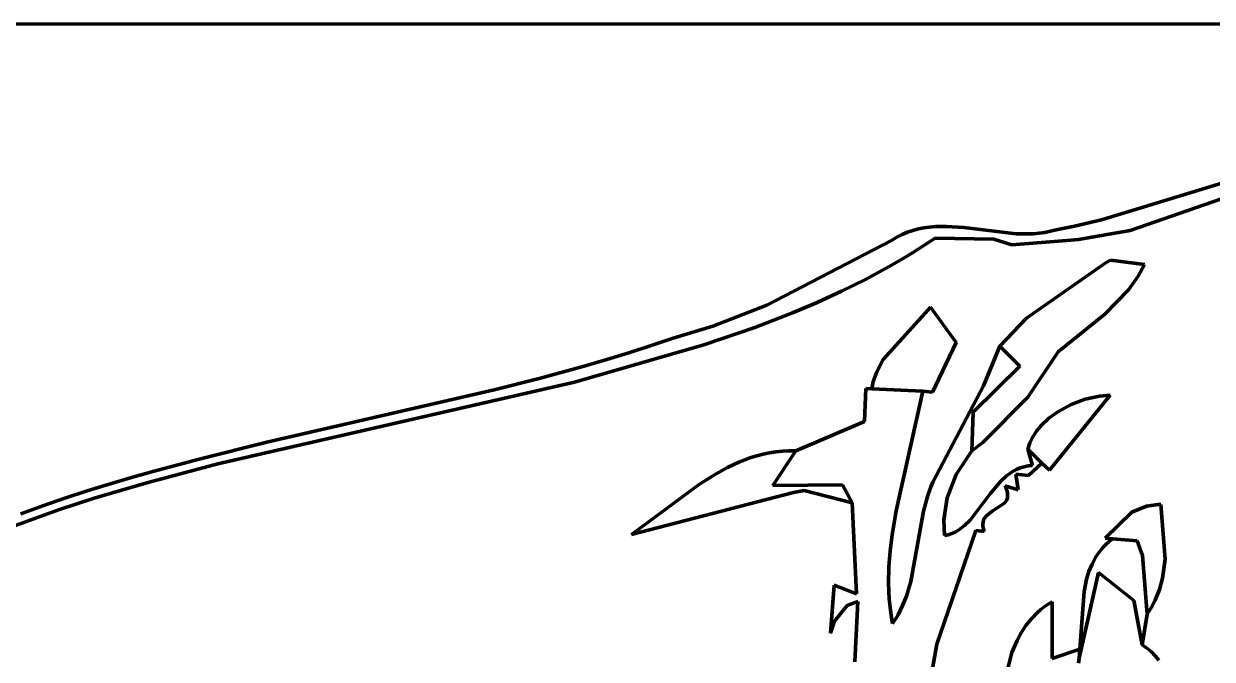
# Model space of a CAD drawing. Header units: millimetres. Extents: x 0 to 8.3, y 0 to 12.4.
# Drawn here: x 5.048 to 6.559, y 11.553 to 12.361 of the extents above; entities that cross this region are included whole.
import ezdxf

# ---------------------------------------------------------------- set-up
doc = ezdxf.new("R2010")
doc.units = ezdxf.units.MM
for name, color, linetype, lineweight in [('color#131313ff', 7, 'CONTINUOUS', 100), ('color#7c7c7cff', 7, 'CONTINUOUS', 100), ('color#c5c5c5ff', 7, 'CONTINUOUS', 100), ('color#ffffffff', 7, 'CONTINUOUS', 100)]:
    doc.layers.add(name, color=color, linetype=linetype, lineweight=lineweight)

msp = doc.modelspace()

# ---------------------------------------------------------------- linework, layer by layer
at = {"layer": 'color#131313ff'}
for p, q in [((6.4186, 12.1115), (6.5771, 12.1599)), ((6.5811, 12.1417), (6.4549, 12.098)), ((6.3841, 12.1034), (6.4186, 12.1115)), ((6.1648, 12.093), (6.1717, 12.0959)), ((6.1717, 12.0959), (6.1787, 12.0982)), ((6.1787, 12.0982), (6.1857, 12.1001)), ((6.1857, 12.1001), (6.1927, 12.1015)), ((6.1927, 12.1015), (6.1999, 12.1024)), ((6.1999, 12.1024), (6.207, 12.103)), ((6.207, 12.103), (6.2215, 12.1032)), ((6.2215, 12.1032), (6.2435, 12.1017)), ((6.2435, 12.1017), (6.31, 12.094)), ((6.3393, 12.0947), (6.3465, 12.0957)), ((6.3465, 12.0957), (6.3536, 12.0972)), ((6.3536, 12.0972), (6.3607, 12.0991)), ((6.3607, 12.0991), (6.3841, 12.1034)), ((6.4549, 12.098), (6.3892, 12.0866)), ((5.9927, 12.0031), (6.1513, 12.0854)), ((6.1513, 12.0854), (6.158, 12.0895)), ((6.158, 12.0895), (6.1648, 12.093)), ((6.207, 12.0882), (6.1926, 12.0788)), ((6.2817, 12.0869), (6.207, 12.0882)), ((6.3044, 12.0797), (6.2817, 12.0869)), ((6.3744, 12.0852), (6.3044, 12.0797)), ((6.31, 12.094), (6.3247, 12.0937)), ((6.3247, 12.0937), (6.332, 12.094)), ((6.332, 12.094), (6.3393, 12.0947)), ((6.3892, 12.0866), (6.3744, 12.0852)), ((6.1781, 12.0696), (6.1634, 12.0607)), ((6.1926, 12.0788), (6.1781, 12.0696)), ((6.1486, 12.0522), (6.1185, 12.0359)), ((6.1634, 12.0607), (6.1486, 12.0522)), ((6.1185, 12.0359), (6.0879, 12.0207)), ((6.0879, 12.0207), (6.0569, 12.0065)), ((6.0569, 12.0065), (6.0254, 11.9932)), ((5.9242, 11.9764), (5.9927, 12.0031)), ((6.0254, 11.9932), (5.9775, 11.9747)), ((5.8738, 11.9611), (5.9242, 11.9764)), ((5.9775, 11.9747), (5.9127, 11.9526)), ((5.8457, 11.9516), (5.8738, 11.9611)), ((5.9127, 11.9526), (5.7483, 11.9053)), ((5.8174, 11.9426), (5.8457, 11.9516)), ((6.2683, 11.9005), (6.2892, 11.9511)), ((6.2892, 11.9511), (6.3146, 11.9254)), ((5.7606, 11.9257), (5.7891, 11.934)), ((5.7891, 11.934), (5.8174, 11.9426)), ((5.7034, 11.91), (5.7606, 11.9257)), ((6.3146, 11.9254), (6.2554, 11.8668)), ((5.7483, 11.9053), (5.2943, 11.8011)), ((5.646, 11.8954), (5.7034, 11.91)), ((6.2039, 11.7779), (6.2683, 11.9005)), ((5.3569, 11.8286), (5.646, 11.8954)), ((6.1171, 11.855), (6.1188, 11.8971)), ((6.1188, 11.8971), (6.1263, 11.8968)), ((6.1263, 11.8968), (6.1913, 11.8935)), ((6.1913, 11.8935), (6.1575, 11.7416)), ((6.0299, 11.8179), (6.1171, 11.855)), ((6.2554, 11.8668), (6.2538, 11.8177)), ((5.2706, 11.8073), (5.3569, 11.8286)), ((6.0005, 11.7735), (6.0299, 11.8179)), ((6.2538, 11.8177), (6.2336, 11.7878)), ((6.3308, 11.7991), (6.3248, 11.82)), ((6.3248, 11.82), (6.3428, 11.8022)), ((5.2943, 11.8011), (5.2043, 11.7772)), ((5.2133, 11.792), (5.2706, 11.8073)), ((6.306, 11.7917), (6.3104, 11.7941)), ((6.3104, 11.7941), (6.3151, 11.796)), ((6.3151, 11.796), (6.32, 11.7975)), ((6.32, 11.7975), (6.3253, 11.7985)), ((6.3253, 11.7985), (6.3308, 11.7991)), ((6.3428, 11.8022), (6.3259, 11.7865)), ((5.1564, 11.7755), (5.1848, 11.7839)), ((5.1848, 11.7839), (5.2133, 11.792)), ((6.2014, 11.7719), (6.2039, 11.7779)), ((6.2336, 11.7878), (6.2221, 11.7578)), ((6.2768, 11.7629), (6.2903, 11.7791)), ((6.2903, 11.7791), (6.2978, 11.786)), ((6.2978, 11.786), (6.3018, 11.789)), ((6.3018, 11.789), (6.306, 11.7917)), ((6.3259, 11.7865), (6.3094, 11.7882)), ((6.3094, 11.7882), (6.3125, 11.7683)), ((5.0999, 11.7575), (5.1281, 11.7667)), ((5.1281, 11.7667), (5.1564, 11.7755)), ((5.2043, 11.7772), (5.1373, 11.7574)), ((6.0892, 11.7745), (6.0005, 11.7735)), ((6.1013, 11.7517), (6.0892, 11.7745)), ((6.1972, 11.7596), (6.2014, 11.7719)), ((6.2513, 11.7295), (6.2768, 11.7629)), ((6.3125, 11.7683), (6.2959, 11.7732)), ((6.2959, 11.7732), (6.2974, 11.7697)), ((6.2974, 11.7697), (6.2984, 11.7665)), ((6.2984, 11.7665), (6.299, 11.7636)), ((6.299, 11.7636), (6.2991, 11.761)), ((5.0439, 11.7378), (5.0718, 11.7479)), ((5.0718, 11.7479), (5.0999, 11.7575)), ((5.1373, 11.7574), (5.0929, 11.7432)), ((6.107, 11.6359), (6.1013, 11.7517)), ((6.1922, 11.7409), (6.1972, 11.7596)), ((6.2221, 11.7578), (6.2179, 11.7301)), ((6.295, 11.7511), (6.2795, 11.7408)), ((6.2975, 11.7545), (6.295, 11.7511)), ((6.2984, 11.7565), (6.2975, 11.7545)), ((6.2989, 11.7586), (6.2984, 11.7565)), ((6.2991, 11.761), (6.2989, 11.7586)), ((5.0929, 11.7432), (4.7751, 11.6279)), ((6.1575, 11.7416), (6.1523, 11.711)), ((6.1758, 11.6514), (6.1922, 11.7409)), ((6.2722, 11.7352), (6.2695, 11.7315)), ((6.2795, 11.7408), (6.2722, 11.7352)), ((6.2179, 11.7301), (6.2187, 11.7101)), ((6.2365, 11.7169), (6.2404, 11.7196)), ((6.2404, 11.7196), (6.2442, 11.7226)), ((6.2442, 11.7226), (6.2513, 11.7295)), ((6.268, 11.7271), (6.2677, 11.7246)), ((6.2677, 11.7246), (6.2678, 11.7218)), ((6.2678, 11.7218), (6.2683, 11.7187)), ((6.2686, 11.7294), (6.268, 11.7271)), ((6.2683, 11.7187), (6.2692, 11.7153)), ((6.2695, 11.7315), (6.2686, 11.7294)), ((6.1523, 11.711), (6.1498, 11.6906)), ((6.2586, 11.7166), (6.2089, 11.5716)), ((6.2187, 11.7101), (6.2235, 11.7111)), ((6.2235, 11.7111), (6.2281, 11.7126)), ((6.2281, 11.7126), (6.2324, 11.7145)), ((6.2324, 11.7145), (6.2365, 11.7169)), ((6.2692, 11.7153), (6.2586, 11.7166)), ((6.1498, 11.6906), (6.1482, 11.6701)), ((6.1482, 11.6701), (6.1478, 11.6496)), ((6.3903, 11.5538), (6.4148, 11.6628)), ((6.4148, 11.6628), (6.4598, 11.6274)), ((6.074, 11.5859), (6.0785, 11.6468)), ((6.0785, 11.6468), (6.107, 11.6359)), ((6.1478, 11.6496), (6.1481, 11.6393)), ((6.1703, 11.633), (6.1758, 11.6514)), ((6.1481, 11.6393), (6.1486, 11.629)), ((6.1486, 11.629), (6.1496, 11.6187)), ((6.1655, 11.621), (6.1703, 11.633)), ((6.4598, 11.6274), (6.4701, 11.5711)), ((6.0952, 11.621), (6.079, 11.601)), ((6.1086, 11.6259), (6.0952, 11.621)), ((6.1049, 11.5493), (6.1086, 11.6259)), ((6.1496, 11.6187), (6.1509, 11.6084)), ((6.1597, 11.6093), (6.1655, 11.621)), ((6.079, 11.601), (6.074, 11.5859)), ((6.1509, 11.6084), (6.1526, 11.5981)), ((6.1526, 11.5981), (6.1563, 11.6037)), ((6.1563, 11.6037), (6.1597, 11.6093)), ((6.2089, 11.5716), (6.2003, 11.5212)), ((6.4701, 11.5711), (6.4764, 11.5666)), ((6.4764, 11.5666), (6.482, 11.5619)), ((6.3891, 11.5478), (6.3903, 11.5538)), ((6.482, 11.5619), (6.487, 11.5568)), ((6.487, 11.5568), (6.4913, 11.5516))]:
    msp.add_line(p, q, dxfattribs=at)
at = {"layer": 'color#7c7c7cff'}
for p, q in [((6.4244, 11.6989), (6.4284, 11.7025)), ((6.4284, 11.7025), (6.4328, 11.7059)), ((6.4328, 11.7059), (6.4638, 11.7032)), ((6.4638, 11.7032), (6.4706, 11.6846)), ((6.4113, 11.6827), (6.4142, 11.687)), ((6.4142, 11.687), (6.4173, 11.6911)), ((6.4173, 11.6911), (6.4207, 11.6951)), ((6.4207, 11.6951), (6.4244, 11.6989)), ((6.4026, 11.6643), (6.4065, 11.6737)), ((6.4065, 11.6737), (6.4113, 11.6827)), ((6.4706, 11.6846), (6.4765, 11.61)), ((6.4148, 11.6628), (6.3903, 11.5538)), ((6.3996, 11.6544), (6.4026, 11.6643)), ((6.4598, 11.6274), (6.4148, 11.6628)), ((6.3964, 11.639), (6.3996, 11.6544)), ((6.3912, 11.5653), (6.3964, 11.639)), ((6.4701, 11.5711), (6.4598, 11.6274)), ((6.4765, 11.61), (6.4701, 11.5711)), ((6.3903, 11.5538), (6.3912, 11.5653))]:
    msp.add_line(p, q, dxfattribs=at)
at = {"layer": 'color#c5c5c5ff'}
for p, q in [((6.3233, 11.9867), (6.4246, 12.0574)), ((6.4246, 12.0574), (6.4299, 12.0604)), ((6.4299, 12.0604), (6.4733, 12.0548)), ((6.4733, 12.0548), (6.4653, 12.0401)), ((6.4653, 12.0401), (6.4528, 12.0224)), ((6.4528, 12.0224), (6.4226, 11.9916)), ((6.141, 11.934), (6.1979, 11.9973)), ((6.1979, 11.9973), (6.2009, 12.0004)), ((6.2009, 12.0004), (6.2338, 11.9558)), ((6.4226, 11.9916), (6.3636, 11.9438)), ((6.2892, 11.9511), (6.3233, 11.9867)), ((6.2338, 11.9558), (6.2035, 11.8926)), ((6.3146, 11.9254), (6.2892, 11.9511)), ((6.3636, 11.9438), (6.3249, 11.8859)), ((6.1327, 11.9184), (6.141, 11.934)), ((6.1283, 11.9058), (6.1327, 11.9184)), ((6.2554, 11.8668), (6.3146, 11.9254)), ((6.1263, 11.8968), (6.1283, 11.9058)), ((6.1913, 11.8935), (6.1263, 11.8968)), ((6.2035, 11.8926), (6.1913, 11.8935)), ((6.3249, 11.8859), (6.2675, 11.8285)), ((6.4294, 11.8887), (6.3526, 11.793)), ((6.3799, 11.8767), (6.3979, 11.8835)), ((6.3979, 11.8835), (6.4161, 11.8875)), ((6.4161, 11.8875), (6.4294, 11.8887)), ((6.363, 11.8676), (6.3799, 11.8767)), ((6.2538, 11.8177), (6.2554, 11.8668)), ((6.3416, 11.8498), (6.3516, 11.8593)), ((6.3516, 11.8593), (6.363, 11.8676)), ((6.3312, 11.8357), (6.3359, 11.843)), ((6.3359, 11.843), (6.3416, 11.8498)), ((6.2675, 11.8285), (6.2538, 11.8177)), ((6.3248, 11.82), (6.3274, 11.828)), ((6.3274, 11.828), (6.3312, 11.8357)), ((5.9648, 11.8064), (5.9724, 11.8091)), ((5.9724, 11.8091), (5.9802, 11.8115)), ((5.9802, 11.8115), (5.9881, 11.8136)), ((5.9881, 11.8136), (5.9962, 11.8153)), ((5.9962, 11.8153), (6.0044, 11.8166)), ((6.0299, 11.8179), (6.0005, 11.7735)), ((6.0044, 11.8166), (6.0127, 11.8174)), ((6.0127, 11.8174), (6.0212, 11.8179)), ((6.0212, 11.8179), (6.0299, 11.8179)), ((6.3428, 11.8022), (6.3248, 11.82)), ((5.9282, 11.7885), (5.9426, 11.7964)), ((5.9426, 11.7964), (5.9573, 11.8033)), ((5.9573, 11.8033), (5.9648, 11.8064)), ((6.3526, 11.793), (6.3428, 11.8022)), ((5.9073, 11.7752), (5.9282, 11.7885)), ((5.8205, 11.7113), (5.9073, 11.7752)), ((6.0269, 11.7648), (5.8205, 11.7113)), ((6.0005, 11.7735), (6.0892, 11.7745)), ((6.0402, 11.7673), (6.0269, 11.7648)), ((6.1013, 11.7517), (6.0402, 11.7673)), ((6.0892, 11.7745), (6.1013, 11.7517)), ((6.457, 11.7397), (6.4757, 11.7475)), ((6.4757, 11.7475), (6.4907, 11.7497)), ((6.4907, 11.7497), (6.4939, 11.7497)), ((6.4939, 11.7497), (6.4995, 11.68)), ((6.4233, 11.7068), (6.457, 11.7397)), ((6.4328, 11.7059), (6.4233, 11.7068)), ((6.4638, 11.7032), (6.4328, 11.7059)), ((6.4706, 11.6846), (6.4638, 11.7032)), ((6.4765, 11.61), (6.4706, 11.6846)), ((6.4995, 11.68), (6.4963, 11.6556)), ((6.4925, 11.6414), (6.4869, 11.6276)), ((6.4963, 11.6556), (6.4925, 11.6414)), ((6.4869, 11.6276), (6.4821, 11.6187)), ((6.3293, 11.6041), (6.337, 11.612)), ((6.337, 11.612), (6.3413, 11.6157)), ((6.3413, 11.6157), (6.3458, 11.6192)), ((6.3458, 11.6192), (6.3505, 11.6225)), ((6.3505, 11.6225), (6.3556, 11.6255)), ((6.3556, 11.6255), (6.3558, 11.5537)), ((6.4821, 11.6187), (6.4765, 11.61)), ((6.3225, 11.5954), (6.3293, 11.6041)), ((6.3113, 11.5764), (6.3165, 11.5862)), ((6.3165, 11.5862), (6.3225, 11.5954)), ((6.3047, 11.561), (6.3113, 11.5764)), ((6.2851, 11.4846), (6.3047, 11.561)), ((6.3558, 11.5537), (6.3912, 11.5653)), ((6.3903, 11.5538), (6.3891, 11.5478)), ((6.3912, 11.5653), (6.3903, 11.5538))]:
    msp.add_line(p, q, dxfattribs=at)
at = {"layer": 'color#ffffffff'}
for p, q in [((0, 12.3611), (8.3333, 12.3611)), ((6.5771, 12.1599), (6.4186, 12.1115)), ((6.4549, 12.098), (6.5811, 12.1417)), ((6.4186, 12.1115), (6.3841, 12.1034)), ((6.1717, 12.0959), (6.1648, 12.093)), ((6.1787, 12.0982), (6.1717, 12.0959)), ((6.1857, 12.1001), (6.1787, 12.0982)), ((6.1927, 12.1015), (6.1857, 12.1001)), ((6.1999, 12.1024), (6.1927, 12.1015)), ((6.207, 12.103), (6.1999, 12.1024)), ((6.2215, 12.1032), (6.207, 12.103)), ((6.2435, 12.1017), (6.2215, 12.1032)), ((6.31, 12.094), (6.2435, 12.1017)), ((6.3465, 12.0957), (6.3393, 12.0947)), ((6.3536, 12.0972), (6.3465, 12.0957)), ((6.3607, 12.0991), (6.3536, 12.0972)), ((6.3841, 12.1034), (6.3607, 12.0991)), ((6.3892, 12.0866), (6.4549, 12.098)), ((6.1513, 12.0854), (5.9927, 12.0031)), ((6.158, 12.0895), (6.1513, 12.0854)), ((6.1648, 12.093), (6.158, 12.0895)), ((6.1926, 12.0788), (6.207, 12.0882)), ((6.207, 12.0882), (6.2817, 12.0869)), ((6.2817, 12.0869), (6.3044, 12.0797)), ((6.3044, 12.0797), (6.3744, 12.0852)), ((6.3247, 12.0937), (6.31, 12.094)), ((6.332, 12.094), (6.3247, 12.0937)), ((6.3393, 12.0947), (6.332, 12.094)), ((6.3744, 12.0852), (6.3892, 12.0866)), ((6.1634, 12.0607), (6.1781, 12.0696)), ((6.1781, 12.0696), (6.1926, 12.0788)), ((6.1185, 12.0359), (6.1486, 12.0522)), ((6.1486, 12.0522), (6.1634, 12.0607)), ((6.4246, 12.0574), (6.3233, 11.9867)), ((6.4299, 12.0604), (6.4246, 12.0574)), ((6.4733, 12.0548), (6.4299, 12.0604)), ((6.4653, 12.0401), (6.4733, 12.0548)), ((6.0879, 12.0207), (6.1185, 12.0359)), ((6.4528, 12.0224), (6.4653, 12.0401)), ((6.0569, 12.0065), (6.0879, 12.0207)), ((6.4226, 11.9916), (6.4528, 12.0224)), ((6.0254, 11.9932), (6.0569, 12.0065)), ((5.9927, 12.0031), (5.9242, 11.9764)), ((5.9775, 11.9747), (6.0254, 11.9932)), ((6.1979, 11.9973), (6.141, 11.934)), ((6.2009, 12.0004), (6.1979, 11.9973)), ((6.2338, 11.9558), (6.2009, 12.0004)), ((6.3636, 11.9438), (6.4226, 11.9916)), ((5.9242, 11.9764), (5.8738, 11.9611)), ((5.9127, 11.9526), (5.9775, 11.9747)), ((6.3233, 11.9867), (6.2892, 11.9511)), ((5.8738, 11.9611), (5.8457, 11.9516)), ((5.7483, 11.9053), (5.9127, 11.9526)), ((5.8457, 11.9516), (5.8174, 11.9426)), ((6.2035, 11.8926), (6.2338, 11.9558)), ((6.2892, 11.9511), (6.2683, 11.9005)), ((6.3249, 11.8859), (6.3636, 11.9438)), ((5.7891, 11.934), (5.7606, 11.9257)), ((5.8174, 11.9426), (5.7891, 11.934)), ((6.141, 11.934), (6.1327, 11.9184)), ((5.7606, 11.9257), (5.7034, 11.91)), ((6.1327, 11.9184), (6.1283, 11.9058)), ((5.2943, 11.8011), (5.7483, 11.9053)), ((5.7034, 11.91), (5.646, 11.8954)), ((6.1283, 11.9058), (6.1263, 11.8968)), ((6.2683, 11.9005), (6.2039, 11.7779)), ((5.646, 11.8954), (5.3569, 11.8286)), ((6.1188, 11.8971), (6.1171, 11.855)), ((6.1263, 11.8968), (6.1188, 11.8971)), ((6.1575, 11.7416), (6.1913, 11.8935)), ((6.1913, 11.8935), (6.2035, 11.8926)), ((6.2675, 11.8285), (6.3249, 11.8859)), ((6.3526, 11.793), (6.4294, 11.8887)), ((6.3979, 11.8835), (6.3799, 11.8767)), ((6.4161, 11.8875), (6.3979, 11.8835)), ((6.4294, 11.8887), (6.4161, 11.8875)), ((6.3799, 11.8767), (6.363, 11.8676)), ((6.1171, 11.855), (6.0299, 11.8179)), ((6.3516, 11.8593), (6.3416, 11.8498)), ((6.363, 11.8676), (6.3516, 11.8593)), ((6.3359, 11.843), (6.3312, 11.8357)), ((6.3416, 11.8498), (6.3359, 11.843)), ((5.3569, 11.8286), (5.2706, 11.8073)), ((6.2538, 11.8177), (6.2675, 11.8285)), ((6.3274, 11.828), (6.3248, 11.82)), ((6.3312, 11.8357), (6.3274, 11.828)), ((5.9724, 11.8091), (5.9648, 11.8064)), ((5.9802, 11.8115), (5.9724, 11.8091)), ((5.9881, 11.8136), (5.9802, 11.8115)), ((5.9962, 11.8153), (5.9881, 11.8136)), ((6.0044, 11.8166), (5.9962, 11.8153)), ((6.0127, 11.8174), (6.0044, 11.8166)), ((6.0212, 11.8179), (6.0127, 11.8174)), ((6.0299, 11.8179), (6.0212, 11.8179)), ((6.2336, 11.7878), (6.2538, 11.8177)), ((6.3248, 11.82), (6.3308, 11.7991)), ((5.2043, 11.7772), (5.2943, 11.8011)), ((5.2706, 11.8073), (5.2133, 11.792)), ((5.9426, 11.7964), (5.9282, 11.7885)), ((5.9573, 11.8033), (5.9426, 11.7964)), ((5.9648, 11.8064), (5.9573, 11.8033)), ((6.3104, 11.7941), (6.306, 11.7917)), ((6.3151, 11.796), (6.3104, 11.7941)), ((6.32, 11.7975), (6.3151, 11.796)), ((6.3253, 11.7985), (6.32, 11.7975)), ((6.3308, 11.7991), (6.3253, 11.7985)), ((6.3259, 11.7865), (6.3428, 11.8022)), ((6.3428, 11.8022), (6.3526, 11.793)), ((5.1848, 11.7839), (5.1564, 11.7755)), ((5.2133, 11.792), (5.1848, 11.7839)), ((5.9282, 11.7885), (5.9073, 11.7752)), ((6.2039, 11.7779), (6.2014, 11.7719)), ((6.2221, 11.7578), (6.2336, 11.7878)), ((6.2903, 11.7791), (6.2768, 11.7629)), ((6.2978, 11.786), (6.2903, 11.7791)), ((6.3018, 11.789), (6.2978, 11.786)), ((6.306, 11.7917), (6.3018, 11.789)), ((6.3125, 11.7683), (6.3094, 11.7882)), ((6.3094, 11.7882), (6.3259, 11.7865)), ((5.1281, 11.7667), (5.0999, 11.7575)), ((5.1564, 11.7755), (5.1281, 11.7667)), ((5.1373, 11.7574), (5.2043, 11.7772)), ((5.9073, 11.7752), (5.8205, 11.7113)), ((5.8205, 11.7113), (6.0269, 11.7648)), ((6.0269, 11.7648), (6.0402, 11.7673)), ((6.0402, 11.7673), (6.1013, 11.7517)), ((6.2014, 11.7719), (6.1972, 11.7596)), ((6.2768, 11.7629), (6.2513, 11.7295)), ((6.2974, 11.7697), (6.2959, 11.7732)), ((6.2959, 11.7732), (6.3125, 11.7683)), ((6.2984, 11.7665), (6.2974, 11.7697)), ((6.299, 11.7636), (6.2984, 11.7665)), ((6.2991, 11.761), (6.299, 11.7636)), ((5.0718, 11.7479), (5.0439, 11.7378)), ((5.0999, 11.7575), (5.0718, 11.7479)), ((5.0929, 11.7432), (5.1373, 11.7574)), ((6.1013, 11.7517), (6.107, 11.6359)), ((6.1972, 11.7596), (6.1922, 11.7409)), ((6.2179, 11.7301), (6.2221, 11.7578)), ((6.2795, 11.7408), (6.295, 11.7511)), ((6.295, 11.7511), (6.2975, 11.7545)), ((6.2975, 11.7545), (6.2984, 11.7565)), ((6.2984, 11.7565), (6.2989, 11.7586)), ((6.2989, 11.7586), (6.2991, 11.761)), ((6.4757, 11.7475), (6.457, 11.7397)), ((6.4907, 11.7497), (6.4757, 11.7475)), ((6.4939, 11.7497), (6.4907, 11.7497)), ((6.4995, 11.68), (6.4939, 11.7497)), ((4.7751, 11.6279), (5.0929, 11.7432)), ((6.1523, 11.711), (6.1575, 11.7416)), ((6.1922, 11.7409), (6.1758, 11.6514)), ((6.2695, 11.7315), (6.2722, 11.7352)), ((6.2722, 11.7352), (6.2795, 11.7408)), ((6.457, 11.7397), (6.4233, 11.7068)), ((6.2187, 11.7101), (6.2179, 11.7301)), ((6.2404, 11.7196), (6.2365, 11.7169)), ((6.2442, 11.7226), (6.2404, 11.7196)), ((6.2513, 11.7295), (6.2442, 11.7226)), ((6.2677, 11.7246), (6.268, 11.7271)), ((6.2678, 11.7218), (6.2677, 11.7246)), ((6.2683, 11.7187), (6.2678, 11.7218)), ((6.268, 11.7271), (6.2686, 11.7294)), ((6.2692, 11.7153), (6.2683, 11.7187)), ((6.2686, 11.7294), (6.2695, 11.7315)), ((6.1498, 11.6906), (6.1523, 11.711)), ((6.2089, 11.5716), (6.2586, 11.7166)), ((6.2235, 11.7111), (6.2187, 11.7101)), ((6.2281, 11.7126), (6.2235, 11.7111)), ((6.2324, 11.7145), (6.2281, 11.7126)), ((6.2365, 11.7169), (6.2324, 11.7145)), ((6.2586, 11.7166), (6.2692, 11.7153)), ((6.4233, 11.7068), (6.4328, 11.7059)), ((6.4284, 11.7025), (6.4244, 11.6989)), ((6.4328, 11.7059), (6.4284, 11.7025)), ((6.1482, 11.6701), (6.1498, 11.6906)), ((6.4142, 11.687), (6.4113, 11.6827)), ((6.4173, 11.6911), (6.4142, 11.687)), ((6.4207, 11.6951), (6.4173, 11.6911)), ((6.4244, 11.6989), (6.4207, 11.6951)), ((6.4065, 11.6737), (6.4026, 11.6643)), ((6.4113, 11.6827), (6.4065, 11.6737)), ((6.4963, 11.6556), (6.4995, 11.68)), ((6.1478, 11.6496), (6.1482, 11.6701)), ((6.4026, 11.6643), (6.3996, 11.6544)), ((6.0785, 11.6468), (6.074, 11.5859)), ((6.107, 11.6359), (6.0785, 11.6468)), ((6.1481, 11.6393), (6.1478, 11.6496)), ((6.1758, 11.6514), (6.1703, 11.633)), ((6.3996, 11.6544), (6.3964, 11.639)), ((6.4869, 11.6276), (6.4925, 11.6414)), ((6.4925, 11.6414), (6.4963, 11.6556)), ((6.1486, 11.629), (6.1481, 11.6393)), ((6.1496, 11.6187), (6.1486, 11.629)), ((6.1703, 11.633), (6.1655, 11.621)), ((6.3964, 11.639), (6.3912, 11.5653)), ((6.4821, 11.6187), (6.4869, 11.6276)), ((6.079, 11.601), (6.0952, 11.621)), ((6.0952, 11.621), (6.1086, 11.6259)), ((6.1086, 11.6259), (6.1049, 11.5493)), ((6.1509, 11.6084), (6.1496, 11.6187)), ((6.1655, 11.621), (6.1597, 11.6093)), ((6.337, 11.612), (6.3293, 11.6041)), ((6.3413, 11.6157), (6.337, 11.612)), ((6.3458, 11.6192), (6.3413, 11.6157)), ((6.3505, 11.6225), (6.3458, 11.6192)), ((6.3556, 11.6255), (6.3505, 11.6225)), ((6.3558, 11.5537), (6.3556, 11.6255)), ((6.4765, 11.61), (6.4821, 11.6187)), ((6.074, 11.5859), (6.079, 11.601)), ((6.1526, 11.5981), (6.1509, 11.6084)), ((6.1563, 11.6037), (6.1526, 11.5981)), ((6.1597, 11.6093), (6.1563, 11.6037)), ((6.3293, 11.6041), (6.3225, 11.5954)), ((6.4701, 11.5711), (6.4765, 11.61)), ((6.3165, 11.5862), (6.3113, 11.5764)), ((6.3225, 11.5954), (6.3165, 11.5862)), ((6.2003, 11.5212), (6.2089, 11.5716)), ((6.3113, 11.5764), (6.3047, 11.561)), ((6.4764, 11.5666), (6.4701, 11.5711)), ((6.482, 11.5619), (6.4764, 11.5666)), ((6.3047, 11.561), (6.2851, 11.4846)), ((6.3912, 11.5653), (6.3558, 11.5537)), ((6.487, 11.5568), (6.482, 11.5619)), ((6.4913, 11.5516), (6.487, 11.5568))]:
    msp.add_line(p, q, dxfattribs=at)

doc.saveas('drawing.dxf')
